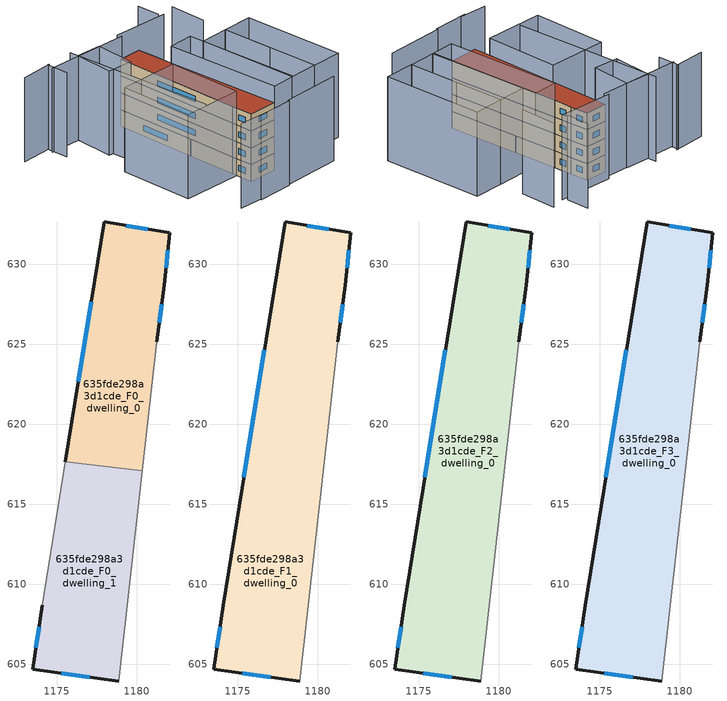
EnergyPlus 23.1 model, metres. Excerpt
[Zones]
635fde298a3d1cde_F0_dwelling_0
 floor ground (EU_floor_Construction): 1182.05,631.96 1181.71,628.68 1181.24,625.14 1180.33,617.1 1175.53,617.64 1177.95,632.63 z0
 wall outside (EU_wall_Construction): 1181.24,625.14 1181.71,628.68 1182.05,631.96 1177.95,632.63 1175.53,617.64 z0:3
 wall adiabatic (EU_wall_Construction): 1180.33,617.1 1181.24,625.14 z0:3
 wall to 635fde298a3d1cde_F0_dwelling_1 (EU_wall_Construction): 1175.52,617.64 1180.33,617.1 z0:3
 window (EU_Window_Construction): 1181.4,626.32 1181.55,627.5 / 1177.14,627.64 1176.33,622.64 / 1180.68,632.19 1179.32,632.41 / 1181.82,629.78 1181.94,630.87 z1:2
635fde298a3d1cde_F0_dwelling_1
 floor ground (EU_floor_Construction): 1180.33,617.1 1178.85,603.96 1173.49,604.68 1174.08,608.7 1175.53,617.64 z0
 wall outside (EU_wall_Construction): 1174.08,608.7 1173.49,604.68 1178.85,603.96 z0:3
 wall adiabatic (EU_wall_Construction): 1178.85,603.96 1180.33,617.1 / 1175.53,617.64 1174.08,608.7 z0:3
 window (EU_Window_Construction): 1175.27,604.44 1177.06,604.2 / 1173.88,607.36 1173.68,606.02 z1:2
635fde298a3d1cde_F1_dwelling_0
 floor to 635fde298a3d1cde_F0_dwelling_0 (EU_floor_Construction): 1182.05,631.96 1181.71,628.68 1181.24,625.14 1180.33,617.1 1175.53,617.64 1177.95,632.63 z3
 floor to 635fde298a3d1cde_F0_dwelling_1 (EU_floor_Construction): 1180.33,617.1 1178.85,603.96 1173.49,604.68 1174.08,608.7 1175.53,617.64 z3
 wall outside (EU_wall_Construction): 1181.24,625.14 1181.71,628.68 1182.05,631.96 1177.95,632.63 1174.08,608.7 1173.49,604.68 1178.85,603.96 z3:6
 wall adiabatic (EU_wall_Construction): 1178.85,603.96 1181.24,625.14 z3:6
 window (EU_Window_Construction): 1180.68,632.19 1179.32,632.41 / 1181.82,629.78 1181.94,630.87 / 1181.4,626.32 1181.55,627.5 / 1175.27,604.44 1177.06,604.2 / 1173.88,607.36 1173.68,606.02 / 1176.66,624.66 1175.37,616.67 z4:5
635fde298a3d1cde_F2_dwelling_0
 floor to 635fde298a3d1cde_F1_dwelling_0 (EU_floor_Construction): 1182.05,631.96 1181.71,628.68 1181.24,625.14 1178.85,603.96 1173.49,604.68 1174.08,608.7 1177.95,632.63 z6
 wall outside (EU_wall_Construction): 1181.24,625.14 1181.71,628.68 1182.05,631.96 1177.95,632.63 1174.08,608.7 1173.49,604.68 1178.85,603.96 z6:9
 wall adiabatic (EU_wall_Construction): 1178.85,603.96 1181.24,625.14 z6:9
 window (EU_Window_Construction): 1180.68,632.19 1179.32,632.41 / 1181.82,629.78 1181.94,630.87 / 1181.4,626.32 1181.55,627.5 / 1175.27,604.44 1177.06,604.2 / 1173.88,607.36 1173.68,606.02 / 1176.66,624.66 1175.37,616.67 z7:8
635fde298a3d1cde_F3_dwelling_0
 floor to 635fde298a3d1cde_F2_dwelling_0 (EU_floor_Construction): 1182.05,631.96 1181.71,628.68 1181.24,625.14 1178.85,603.96 1173.49,604.68 1174.08,608.7 1177.95,632.63 z9
 wall outside (EU_wall_Construction): 1181.24,625.14 1181.71,628.68 1182.05,631.96 1177.95,632.63 1174.08,608.7 1173.49,604.68 1178.85,603.96 z9:12
 wall adiabatic (EU_wall_Construction): 1178.85,603.96 1181.24,625.14 z9:12
 window (EU_Window_Construction): 1180.68,632.19 1179.32,632.41 / 1181.82,629.78 1181.94,630.87 / 1181.4,626.32 1181.55,627.5 / 1175.27,604.44 1177.06,604.2 / 1173.88,607.36 1173.68,606.02 / 1176.66,624.66 1175.37,616.67 z10:11
 roof outside (EU_roof_Construction): 1178.85,603.96 1181.24,625.14 1181.71,628.68 1182.05,631.96 1177.95,632.63 1174.08,608.7 1173.49,604.68 z12
shading: 1175.88,599.28 1186.82,597.95 / 1164.98,600.96 1170.14,599.92 / 1169.15,599.89 1175.86,599.08 / 1170.41,637.24 1167.47,609.39 / 1191.64,626.05 1192.82,632.78 / 1189.34,633.05 1189.97,637.37 / 1164.98,637.81 1164.39,633.86 / 1165.21,637.72 1159.28,638.39 / 1189.83,632.32 1179.62,634.39 / 1179.85,633.67 1164.4,636.61 / 1188.41,602.62 1190.77,621.27 / 1190.77,621.27 1196.37,620.57 / 1196.37,620.57 1194.01,601.91 / 1194.01,601.91 1188.41,602.62 / 1190.77,621.31 1188.42,602.67 / 1188.42,602.67 1183.14,603.33 / 1183.14,603.33 1185.5,621.97 / 1185.5,621.97 1190.77,621.31 / 1178.84,603.86 1181.24,625.14 / 1181.24,625.14 1185.8,624.63 / 1185.8,624.63 1183.4,603.34 / 1183.4,603.34 1178.84,603.86 / 1176.15,621.46 1173.95,607.87 / 1173.95,607.87 1162.96,609.65 / 1162.96,609.65 1165.16,623.24 / 1165.16,623.24 1176.15,621.46 / 1168.58,628.56 1170.25,635.7 / 1170.25,635.7 1174.84,634.63 / 1174.84,634.63 1173.17,627.49 / 1173.17,627.49 1168.58,628.56 z0:15
[Building]
EU S2 Campaign: North Axis=0; Terrain=City; Solar Distribution=FullExterior
[Site:Location]
Bologna: Latitude=44.5; Longitude=11.25; Time Zone=1; Elevation=37
[SizingPeriod:WeatherFileDays]
AnnualSizingPeriod: Begin Month=1; Begin Day of Month=1; End Month=12; End Day of Month=31; Day of Week for Start Day=Monday; Use Weather File Daylight Saving Period=No; Use Weather File Rain and Snow Indicators=No
[MATERIAL]
EU_InternalMass_Material: Roughness=MediumRough; Thickness=0.1; Conductivity=1; Density=1800; Specific Heat=900; Thermal Absorptance=0.9; Solar Absorptance=0.7; Visible Absorptance=0.7
[MATERIAL:NOMASS] Roughness=MediumRough; Thermal Absorptance=0.9; Solar Absorptance=0.7; Visible Absorptance=0.7
Name | Thermal Resistance
EU_wall_NoMass | 0.937881
EU_roof_NoMass | 0.548572
EU_floor_NoMass | 0.71348
[WINDOWMATERIAL:SIMPLEGLAZINGSYSTEM]
EU_Window_SimpleGlazing: UFactor=4.25633; Solar Heat Gain Coefficient=0.85; Visible Transmittance=0.85
[CONSTRUCTION]
EU_wall_Construction: EU_wall_NoMass
EU_roof_Construction: EU_roof_NoMass
EU_floor_Construction: EU_floor_NoMass
EU_InternalMass_Construction: EU_InternalMass_Material
EU_Window_Construction: EU_Window_SimpleGlazing
[ZONE] Type=1; Multiplier=1; Ceiling Height=autocalculate; Floor Area=autocalculate; Part of Total Floor Area=Yes
Name | Volume
635fde298a3d1cde_F0_dwelling_0 | 203.191
635fde298a3d1cde_F1_dwelling_0 | 406.373
635fde298a3d1cde_F2_dwelling_0; 635fde298a3d1cde_F3_dwelling_0 | 406.387
635fde298a3d1cde_F0_dwelling_1 | 203.192
[INTERNALMASS] Construction=EU_InternalMass_Construction
Name | Zone or ZoneList | Surface Area
635fde298a3d1cde_F0_dwelling_0_EU_InternalMass | 635fde298a3d1cde_F0_dwelling_0 | 67.7304
635fde298a3d1cde_F0_dwelling_1_EU_InternalMass | 635fde298a3d1cde_F0_dwelling_1 | 67.7305
635fde298a3d1cde_F1_dwelling_0_EU_InternalMass | 635fde298a3d1cde_F1_dwelling_0 | 135.462
635fde298a3d1cde_F2_dwelling_0_EU_InternalMass | 635fde298a3d1cde_F2_dwelling_0 | 135.462
635fde298a3d1cde_F3_dwelling_0_EU_InternalMass | 635fde298a3d1cde_F3_dwelling_0 | 135.462
[OTHEREQUIPMENT] Fuel Type=Electricity; Design Level Calculation Method=Watts/Area; Power per Zone Floor Area=1; Fraction Latent=0; Fraction Radiant=0; Fraction Lost=0; Carbon Dioxide Generation Rate=0; EndUse Subcategory=EU_Step8_InternalGains
Name | Zone or ZoneList or Space or SpaceList | Schedule
EU_Step8_InternalGain_635fde298a3d1cde_F0_dwelling_0_f000 | 635fde298a3d1cde_F0_dwelling_0 | EU_Step8_GainSchedule_635fde298a3d1cde_F0_dwelling_0_f000
EU_Step8_InternalGain_635fde298a3d1cde_F0_dwelling_1_f000 | 635fde298a3d1cde_F0_dwelling_1 | EU_Step8_GainSchedule_635fde298a3d1cde_F0_dwelling_1_f000
EU_Step8_InternalGain_635fde298a3d1cde_F1_dwelling_0_f000 | 635fde298a3d1cde_F1_dwelling_0 | EU_Step8_GainSchedule_635fde298a3d1cde_F1_dwelling_0_f000
EU_Step8_InternalGain_635fde298a3d1cde_F2_dwelling_0_f000 | 635fde298a3d1cde_F2_dwelling_0 | EU_Step8_GainSchedule_635fde298a3d1cde_F2_dwelling_0_f000
EU_Step8_InternalGain_635fde298a3d1cde_F3_dwelling_0_f000 | 635fde298a3d1cde_F3_dwelling_0 | EU_Step8_GainSchedule_635fde298a3d1cde_F3_dwelling_0_f000
[ZONEVENTILATION:DESIGNFLOWRATE] Schedule=EU_AlwaysOn; Design Flow Rate Calculation Method=AirChanges/Hour; Air Changes per Hour=0.687892; Ventilation Type=Natural; Fan Pressure Rise=0; Fan Total Efficiency=1; Constant Term Coefficient=1; Temperature Term Coefficient=0; Velocity Term Coefficient=0; Velocity Squared Term Coefficient=0; Minimum Indoor Temperature=-100; Maximum Indoor Temperature=100; Delta Temperature=-100; Minimum Outdoor Temperature=-100; Maximum Outdoor Temperature=100; Maximum Wind Speed=40
Name | Zone or ZoneList or Space or SpaceList
EU_ConstantAir_635fde298a3d1cde_F0_dwelling_0 | 635fde298a3d1cde_F0_dwelling_0
EU_ConstantAir_635fde298a3d1cde_F0_dwelling_1 | 635fde298a3d1cde_F0_dwelling_1
EU_ConstantAir_635fde298a3d1cde_F1_dwelling_0 | 635fde298a3d1cde_F1_dwelling_0
EU_ConstantAir_635fde298a3d1cde_F2_dwelling_0 | 635fde298a3d1cde_F2_dwelling_0
EU_ConstantAir_635fde298a3d1cde_F3_dwelling_0 | 635fde298a3d1cde_F3_dwelling_0
[HVACTEMPLATE:THERMOSTAT] Constant Heating Setpoint=20; Constant Cooling Setpoint=50
EU_HeatOnly_635fde298a3d1cde_F0_dwelling_0; EU_HeatOnly_635fde298a3d1cde_F0_dwelling_1; EU_HeatOnly_635fde298a3d1cde_F1_dwelling_0; EU_HeatOnly_635fde298a3d1cde_F2_dwelling_0; EU_HeatOnly_635fde298a3d1cde_F3_dwelling_0
[HVACTEMPLATE:ZONE:IDEALLOADSAIRSYSTEM] System Availability Schedule=EU_AlwaysOn; Maximum Heating Supply Air Temperature=50; Minimum Cooling Supply Air Temperature=13; Maximum Heating Supply Air Humidity Ratio=0.0156; Minimum Cooling Supply Air Humidity Ratio=0.0077; Heating Limit=NoLimit; Cooling Limit=NoLimit; Heating Availability Schedule=EU_AlwaysOn; Cooling Availability Schedule=EU_CoolingOff; Dehumidification Control Type=ConstantSensibleHeatRatio; Cooling Sensible Heat Ratio=0.7; Dehumidification Setpoint=60; Humidification Control Type=None; Humidification Setpoint=30; Outdoor Air Method=None; Outdoor Air Flow Rate per Person=0.00944; Outdoor Air Flow Rate per Zone Floor Area=0; Outdoor Air Flow Rate per Zone=0; Demand Controlled Ventilation Type=None; Outdoor Air Economizer Type=NoEconomizer; Heat Recovery Type=None; Sensible Heat Recovery Effectiveness=0.7; Latent Heat Recovery Effectiveness=0.65
Name | Template Thermostat
635fde298a3d1cde_F0_dwelling_0 | EU_HeatOnly_635fde298a3d1cde_F0_dwelling_0
635fde298a3d1cde_F0_dwelling_1 | EU_HeatOnly_635fde298a3d1cde_F0_dwelling_1
635fde298a3d1cde_F1_dwelling_0 | EU_HeatOnly_635fde298a3d1cde_F1_dwelling_0
635fde298a3d1cde_F2_dwelling_0 | EU_HeatOnly_635fde298a3d1cde_F2_dwelling_0
635fde298a3d1cde_F3_dwelling_0 | EU_HeatOnly_635fde298a3d1cde_F3_dwelling_0
[SIZING:ZONE] Zone Cooling Design Supply Air Temperature Input Method=SupplyAirTemperature; Zone Cooling Design Supply Air Temperature=13; Zone Heating Design Supply Air Temperature Input Method=SupplyAirTemperature; Zone Heating Design Supply Air Temperature=50; Zone Cooling Design Supply Air Humidity Ratio=0.008; Zone Heating Design Supply Air Humidity Ratio=0.008; Cooling Design Air Flow Method=DesignDay; Cooling Design Air Flow Rate=0; Cooling Minimum Air Flow per Zone Floor Area=0.000762; Cooling Minimum Air Flow=0; Cooling Minimum Air Flow Fraction=0.2; Heating Design Air Flow Method=DesignDay; Heating Design Air Flow Rate=0; Heating Maximum Air Flow per Zone Floor Area=0.002032; Heating Maximum Air Flow=0.141576; Heating Maximum Air Flow Fraction=0.3; Account for Dedicated Outdoor Air System=No; Dedicated Outdoor Air System Control Strategy=NeutralSupplyAir; Dedicated Outdoor Air Low Setpoint Temperature for Design=autosize; Dedicated Outdoor Air High Setpoint Temperature for Design=autosize; Zone Load Sizing Method=Sensible Load Only No Latent Load; Zone Latent Cooling Design Supply Air Humidity Ratio Input Method=HumidityRatioDifference; Zone Cooling Design Supply Air Humidity Ratio Difference=0.005; Zone Latent Heating Design Supply Air Humidity Ratio Input Method=HumidityRatioDifference; Zone Humidification Design Supply Air Humidity Ratio Difference=0.005
635fde298a3d1cde_F0_dwelling_0; 635fde298a3d1cde_F0_dwelling_1; 635fde298a3d1cde_F1_dwelling_0; 635fde298a3d1cde_F2_dwelling_0; 635fde298a3d1cde_F3_dwelling_0
[SCHEDULE:CONSTANT]
Name | Hourly Value
EU_AlwaysOn | 1
EU_CoolingOff | 0
[SCHEDULE:FILE] Column Number=1; Rows to Skip at Top=0; Number of Hours of Data=8760; Column Separator=Comma; Interpolate to Timestep=No; Minutes per Item=60; Adjust Schedule for Daylight Savings=Yes
Name | File
EU_Step8_GainSchedule_635fde298a3d1cde_F0_dwelling_0_f000 | ../../schedules/635fde298a3d1cde/635fde298a3d1cde_F0_dwelling_0_f000_gain.csv
EU_Step8_GainSchedule_635fde298a3d1cde_F0_dwelling_1_f000 | ../../schedules/635fde298a3d1cde/635fde298a3d1cde_F0_dwelling_1_f000_gain.csv
EU_Step8_GainSchedule_635fde298a3d1cde_F1_dwelling_0_f000 | ../../schedules/635fde298a3d1cde/635fde298a3d1cde_F1_dwelling_0_f000_gain.csv
EU_Step8_GainSchedule_635fde298a3d1cde_F2_dwelling_0_f000 | ../../schedules/635fde298a3d1cde/635fde298a3d1cde_F2_dwelling_0_f000_gain.csv
EU_Step8_GainSchedule_635fde298a3d1cde_F3_dwelling_0_f000 | ../../schedules/635fde298a3d1cde/635fde298a3d1cde_F3_dwelling_0_f000_gain.csv
